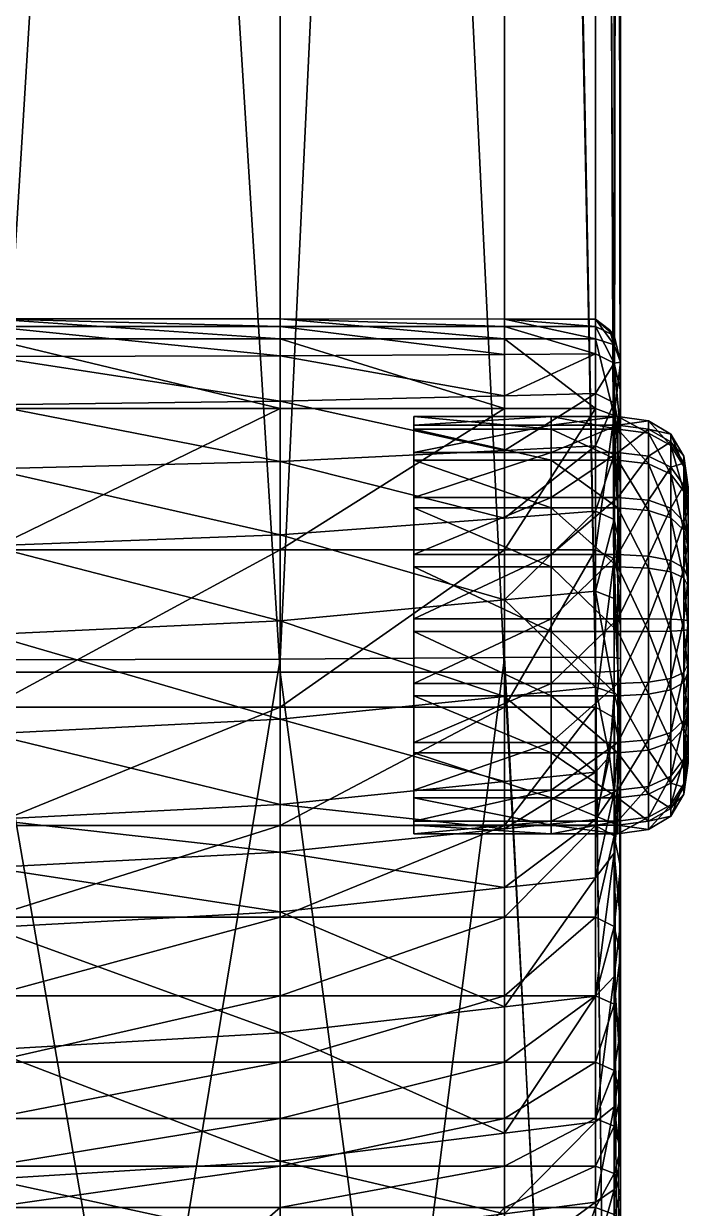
# Model space of a CAD drawing. Header units: centimetres. Extents: x -26.1 to 26.1, y -24.6 to 24.6.
# Drawn here: x 24.166 to 25.674, y -9.323 to -6.637 of the extents above; entities that cross this region are included whole.
import ezdxf

# ---------------------------------------------------------------- set-up
doc = ezdxf.new("R2010")
doc.units = ezdxf.units.CM
doc.layers.get('0').update_dxf_attribs({"true_color": 0x8d073a})

msp = doc.modelspace()

# ---------------------------------------------------------------- meshes
at = {"color": 134, "true_color": 0x1c95b1}
mesh = msp.add_polyface(dxfattribs=at)
corners = [(25.4639, 2.6665, 17.3014), (25.4639, -8.073, 18.2798), (25.5061, -8.0737, 18.262), (25.5061, 2.6589, 17.2841), (25.2569, 2.6672, 17.3235), (25.2569, -8.0743, 18.3021), (25.5201, 2.496, 17.0041), (25.5201, 2.5329, 17.0673), (25.5201, -8.0898, 18.0352), (25.5201, 2.4608, 16.944), (25.5201, -8.0945, 17.9691), (25.4639, 2.3995, 16.8392), (25.5061, 2.407, 16.8519), (25.5061, -8.106, 17.8099), (25.2569, 2.3995, 16.8392), (25.4639, -8.107, 17.7966), (24.7484, 2.6689, 17.3779), (24.0891, 2.67, 17.4131), (24.0891, -8.0796, 18.3922), (24.7484, -8.0775, 18.3568), (25.5201, 2.6365, 17.2445), (25.5201, 2.605, 17.1905), (25.5201, -8.0765, 18.2206), (25.5201, 2.4293, 16.8901), (25.5202, -8.0991, 17.9063), (25.5201, -8.1031, 17.8498), (25.5201, 2.5698, 17.1304), (25.5201, -8.0805, 18.1641), (25.5201, -8.085, 18.1012), (24.7484, 2.3995, 16.8392), (25.2569, -8.107, 17.7966), (24.0891, 2.3995, 16.8392), (24.7484, -8.107, 17.7966), (22.7143, 2.6665, 17.3014), (22.6722, 2.6589, 17.2841), (22.6722, -8.0737, 18.262), (22.7144, -8.073, 18.2798), (22.9214, 2.6672, 17.3235), (22.9214, -8.0743, 18.3021), (22.6581, -8.0945, 17.9691), (22.6581, 2.496, 17.0041), (22.6581, 2.4608, 16.944), (22.6581, -8.0898, 18.0352), (22.6581, 2.5329, 17.0673), (22.7143, -8.107, 17.7966), (22.7143, 2.3995, 16.8392), (22.9214, 2.3995, 16.8392), (22.6722, -8.106, 17.8099), (22.6722, 2.407, 16.8519), (23.4299, -8.0775, 18.3568), (23.4299, 2.6689, 17.3779), (22.6581, -8.0765, 18.2206), (22.6581, 2.6365, 17.2445), (22.6581, 2.605, 17.1905), (22.6581, -8.0991, 17.9063), (22.6581, 2.4293, 16.8901), (22.6581, -8.1031, 17.8498), (22.6581, -8.085, 18.1012), (22.6581, 2.5698, 17.1304), (22.6581, -8.0805, 18.1641), (23.4299, -8.107, 17.7966), (23.4299, 2.3995, 16.8392), (22.9214, -8.107, 17.7966)]
mesh.append_faces([[corners[k] for k in face] for face in [(0, 1, 2), (2, 3, 0), (1, 0, 4), (4, 5, 1), (6, 7, 8), (9, 6, 10), (11, 12, 13), (14, 11, 15), (16, 17, 18), (18, 19, 16), (4, 16, 19), (19, 5, 4), (20, 3, 2), (21, 20, 22), (23, 9, 24), (12, 23, 25), (26, 21, 27), (7, 26, 28), (29, 14, 30), (31, 29, 32), (33, 34, 35), (35, 36, 33), (37, 33, 36), (36, 38, 37), (39, 40, 41), (42, 43, 40), (44, 45, 46), (47, 48, 45), (49, 50, 37), (37, 38, 49), (50, 49, 18), (18, 17, 50), (51, 52, 53), (35, 34, 52), (54, 41, 55), (56, 55, 48), (57, 58, 43), (59, 53, 58), (60, 61, 31), (62, 46, 61)]], dxfattribs={"vtx2": -1, "color": 134})
mesh = msp.add_polyface(dxfattribs=at)
corners = [(25.5201, -8.0898, 18.0352), (25.5201, -8.0945, 17.9691), (25.5201, 2.496, 17.0041), (25.5202, -8.0991, 17.9063), (25.5201, 2.4608, 16.944), (25.5061, -8.106, 17.8099), (25.4639, -8.107, 17.7966), (25.4639, 2.3995, 16.8392), (25.2569, -8.107, 17.7966), (25.2569, 2.3995, 16.8392), (25.4639, -7.3235, -3.7539), (25.2569, -7.3234, -3.754), (25.2569, -7.3064, -3.5824), (25.4639, -7.3064, -3.5824), (25.5061, -8.0737, 18.262), (25.5201, -8.0765, 18.2206), (25.5201, 2.6365, 17.2445), (25.5201, -8.0805, 18.1641), (25.5201, 2.605, 17.1905), (25.5201, -8.1031, 17.8498), (25.5201, 2.4293, 16.8901), (25.5061, 2.407, 16.8519), (25.5201, -8.085, 18.1012), (25.5201, 2.5698, 17.1304), (25.5201, 2.5329, 17.0673), (25.2569, -7.3517, -3.461), (24.7484, -7.3063, -3.5825), (24.7484, -7.3517, -3.461), (24.0891, -7.3063, -3.5825), (24.7484, -8.107, 17.7966), (24.7484, 2.3995, 16.8392), (24.0891, -8.107, 17.7966), (24.0891, 2.3995, 16.8392), (24.7484, -7.3232, -3.7544), (24.0891, -7.3231, -3.7546), (22.6581, 2.4608, 16.944), (22.6581, -8.0991, 17.9063), (22.6581, -8.0945, 17.9691), (22.6581, 2.496, 17.0041), (22.6581, -8.0898, 18.0352), (22.9214, 2.3995, 16.8392), (22.9214, -8.107, 17.7966), (22.7143, -8.107, 17.7966), (22.7143, 2.3995, 16.8392), (22.6722, -8.106, 17.8099), (22.7144, -7.3235, -3.7539), (22.7144, -7.3064, -3.5824), (22.9214, -7.3064, -3.5824), (22.9214, -7.3234, -3.754), (22.6581, 2.605, 17.1905), (22.6581, -8.0805, 18.1641), (22.6581, -8.0765, 18.2206), (22.6581, 2.6365, 17.2445), (22.6722, -8.0737, 18.262), (22.6581, 2.4293, 16.8901), (22.6581, -8.1031, 17.8498), (22.6722, 2.407, 16.8519), (22.6581, 2.5329, 17.0673), (22.6581, -8.085, 18.1012), (22.6581, 2.5698, 17.1304), (23.4299, -7.3063, -3.5825), (23.4299, -7.3517, -3.461), (22.9214, -7.3517, -3.461), (23.4299, -8.107, 17.7966), (23.4299, 2.3995, 16.8392), (23.4299, -7.3232, -3.7544)]
mesh.append_faces([[corners[k] for k in face] for face in [(0, 1, 2), (1, 3, 4), (5, 6, 7), (6, 8, 9), (10, 11, 12), (12, 13, 10), (14, 15, 16), (15, 17, 18), (3, 19, 20), (19, 5, 21), (17, 22, 23), (22, 0, 24), (25, 12, 26), (27, 26, 28), (8, 29, 30), (29, 31, 32), (33, 34, 28), (28, 26, 33), (11, 33, 26), (26, 12, 11), (35, 36, 37), (38, 37, 39), (40, 41, 42), (43, 42, 44), (45, 46, 47), (47, 48, 45), (49, 50, 51), (52, 51, 53), (54, 55, 36), (56, 44, 55), (57, 39, 58), (59, 58, 50), (28, 60, 61), (60, 47, 62), (32, 31, 63), (64, 63, 41), (65, 60, 28), (28, 34, 65), (60, 65, 48), (48, 47, 60)]], dxfattribs={"vtx2": -1, "color": 134})
mesh = msp.add_polyface(dxfattribs=at)
corners = [(25.4639, -7.4756, -4.0462), (25.4639, -7.3857, -3.9252), (25.5061, -7.4067, -3.896), (25.5061, -7.4965, -4.0155), (25.2569, -7.4807, -4.0493), (25.2569, -7.3868, -3.9262), (25.5061, -7.3438, -3.727), (25.4639, -7.3235, -3.7539), (25.4639, -7.3064, -3.5824), (25.4952, -7.3312, -3.6006), (25.2569, -7.3234, -3.754), (25.5202, -7.4045, -3.6464), (25.5202, -7.4703, -3.8088), (25.5061, -7.3649, -3.5073), (25.5061, -7.525, -3.303), (25.5202, -7.5716, -3.4249), (24.7484, -7.3517, -3.461), (24.7484, -7.5094, -3.2623), (25.2569, -7.5094, -3.2623), (25.2569, -7.3517, -3.461), (24.7484, -7.3063, -3.5825), (24.0891, -7.3063, -3.5825), (24.0891, -7.3517, -3.461), (24.0891, -7.5094, -3.2623), (25.5202, -7.562, -3.925), (25.4639, -7.3517, -3.461), (25.4639, -7.5094, -3.2623), (25.2569, -7.3064, -3.5824), (24.7484, -7.3232, -3.7544), (24.7484, -7.3897, -3.9285), (24.0891, -7.3231, -3.7546), (24.0891, -7.3915, -3.93), (24.7484, -7.4931, -4.0568), (24.0891, -7.5011, -4.0616)]
mesh.append_faces([[corners[k] for k in face] for face in [(0, 1, 2), (2, 3, 0), (1, 0, 4), (4, 5, 1), (6, 7, 8), (8, 9, 6), (7, 6, 2), (2, 1, 7), (10, 7, 1), (1, 5, 10), (11, 12, 2), (2, 6, 11), (13, 11, 6), (6, 9, 13), (11, 13, 14), (12, 11, 15), (16, 17, 18), (18, 19, 16), (20, 16, 19), (21, 22, 16), (17, 16, 22), (22, 23, 17), (24, 3, 2), (2, 12, 24), (25, 26, 14), (14, 13, 25), (8, 25, 13), (13, 9, 8), (25, 8, 27), (27, 19, 25), (26, 25, 19), (19, 18, 26), (28, 10, 5), (5, 29, 28), (30, 28, 29), (29, 31, 30), (32, 33, 31), (31, 29, 32), (4, 32, 29), (29, 5, 4)]], dxfattribs={"vtx2": -1, "color": 134})
mesh = msp.add_polyface(dxfattribs=at)
corners = [(25.5061, -7.4965, -4.0155), (25.5061, -7.6144, -4.0951), (25.4639, -7.5942, -4.1265), (25.5202, -8.1106, -3.1726), (25.5202, -8.0014, -3.0824), (25.5202, -8.3864, -2.5635), (25.5202, -8.2354, -3.2476), (25.5202, -7.8634, -3.7543), (25.5202, -7.7431, -3.6767), (25.5202, -7.6456, -3.5691), (25.5061, -8.1556, -4.12), (25.4639, -8.1413, -4.1491), (25.4639, -7.9237, -4.1859), (25.5061, -7.9405, -4.1551), (25.4639, -8.1867, -2.4162), (25.5061, -8.2108, -2.4345), (25.5061, -7.85, -2.888), (25.4639, -7.8297, -2.859), (25.5061, -7.525, -3.303), (25.5202, -7.5716, -3.4249), (25.5202, -7.4045, -3.6464), (25.5202, -7.4703, -3.8088), (25.5061, -7.7612, -4.1442), (25.4639, -7.7425, -4.1757), (25.5202, -8.0062, -3.8085), (25.5202, -7.562, -3.925), (25.5202, -7.6803, -4.0039), (25.5202, -8.2101, -4.0393), (25.5202, -8.0014, -4.0685), (25.5202, -8.1726, -3.8324), (25.5202, -8.3638, -3.8194), (25.5202, -7.9109, -2.975), (25.5202, -8.2831, -2.4896), (25.5202, -7.8257, -4.0543)]
mesh.append_faces([[corners[k] for k in face] for face in [(0, 1, 2), (3, 4, 5), (3, 6, 7), (7, 8, 3), (4, 3, 8), (8, 9, 4), (10, 11, 12), (12, 13, 10), (14, 15, 16), (17, 16, 18), (18, 19, 20), (19, 9, 21), (1, 22, 23), (12, 23, 22), (22, 13, 12), (24, 7, 6), (25, 8, 7), (7, 26, 25), (0, 25, 26), (26, 1, 0), (8, 25, 21), (21, 9, 8), (27, 10, 13), (13, 28, 27), (28, 29, 30), (31, 19, 18), (18, 16, 31), (32, 31, 16), (16, 15, 32), (5, 4, 31), (19, 31, 4), (4, 9, 19), (33, 24, 29), (29, 28, 33), (22, 33, 28), (28, 13, 22), (33, 22, 1), (1, 26, 33), (24, 33, 26), (26, 7, 24)]], dxfattribs={"vtx2": -1, "color": 134})
mesh = msp.add_polyface(dxfattribs=at)
corners = [(25.4639, -7.5942, -4.1265), (25.4639, -7.4756, -4.0462), (25.5061, -7.4965, -4.0155), (25.2569, -7.6045, -4.1323), (25.2569, -7.4807, -4.0493), (25.4639, -8.1413, -4.1491), (25.2569, -8.1622, -4.1607), (25.2569, -7.9431, -4.1966), (25.4639, -7.9237, -4.1859), (25.4639, -7.8297, -2.859), (25.2569, -7.8297, -2.859), (25.2569, -8.1867, -2.4162), (25.4639, -8.1867, -2.4162), (25.5061, -7.85, -2.888), (25.5061, -7.525, -3.303), (25.4639, -7.5094, -3.2623), (25.2569, -7.5094, -3.2623), (24.7484, -7.796, -4.2053), (25.2569, -7.7579, -4.1843), (24.7484, -7.9909, -4.2229), (24.0891, -7.8206, -4.2189), (24.0891, -8.0219, -4.2399), (24.0891, -7.6461, -4.1558), (24.7484, -7.6297, -4.1465), (24.7484, -8.2136, -4.1892), (24.0891, -8.2469, -4.2077), (25.4639, -7.7425, -4.1757), (25.5061, -7.6144, -4.0951), (24.7484, -7.8297, -2.859), (24.0891, -7.8297, -2.859), (24.0891, -8.1867, -2.4162), (24.7484, -8.1867, -2.4162), (24.7484, -7.5094, -3.2623), (24.0891, -7.5094, -3.2623), (24.7484, -7.4931, -4.0568), (24.0891, -7.5011, -4.0616)]
mesh.append_faces([[corners[k] for k in face] for face in [(0, 1, 2), (1, 0, 3), (3, 4, 1), (5, 6, 7), (7, 8, 5), (9, 10, 11), (11, 12, 9), (13, 9, 12), (14, 15, 9), (10, 9, 15), (15, 16, 10), (17, 18, 7), (7, 19, 17), (20, 17, 19), (19, 21, 20), (17, 20, 22), (22, 23, 17), (18, 17, 23), (23, 3, 18), (24, 25, 21), (21, 19, 24), (6, 24, 19), (19, 7, 6), (26, 0, 27), (26, 8, 7), (7, 18, 26), (0, 26, 18), (18, 3, 0), (28, 29, 30), (30, 31, 28), (10, 28, 31), (31, 11, 10), (28, 10, 16), (16, 32, 28), (29, 28, 32), (32, 33, 29), (34, 4, 3), (3, 23, 34), (35, 34, 23), (23, 22, 35)]], dxfattribs={"vtx2": -1, "color": 134})
mesh = msp.add_polyface(dxfattribs=at)
corners = [(25.3629, -7.9861, -3.1117), (25.5142, -7.9861, -3.1117), (25.5142, -7.8406, -3.1388), (25.3629, -7.8406, -3.1388), (25.0515, -7.9861, -3.1117), (25.0515, -7.8406, -3.1388), (25.3629, -7.7112, -3.2105), (25.0515, -7.7112, -3.2105), (25.5142, -7.7112, -3.2105), (25.5142, -7.6094, -3.318), (25.3629, -7.6094, -3.318), (25.0515, -7.6094, -3.318), (25.3629, -7.5468, -3.4521), (25.0515, -7.5468, -3.4521), (25.5142, -7.5468, -3.4521), (25.5142, -7.5277, -3.5988), (25.3629, -7.5277, -3.5988), (25.0515, -7.5277, -3.5988), (25.3629, -7.5559, -3.7441), (25.0515, -7.5559, -3.7441), (25.5142, -7.5559, -3.7441), (25.5142, -7.6266, -3.8741), (25.3629, -7.6266, -3.8741), (25.0515, -7.6266, -3.8741), (25.3629, -7.7349, -3.975), (25.0515, -7.7349, -3.975), (25.5142, -7.7349, -3.975), (25.5142, -7.8685, -4.0386), (25.3629, -7.8685, -4.0386), (25.0515, -7.8685, -4.0386), (25.3629, -8.0154, -4.0566), (25.0515, -8.0154, -4.0566), (25.5142, -8.0154, -4.0566)]
mesh.append_faces([[corners[k] for k in face] for face in [(0, 1, 2), (2, 3, 0), (4, 0, 3), (3, 5, 4), (6, 7, 5), (5, 3, 6), (8, 6, 3), (3, 2, 8), (9, 10, 6), (7, 6, 10), (10, 11, 7), (12, 13, 11), (11, 10, 12), (14, 12, 10), (15, 16, 12), (13, 12, 16), (16, 17, 13), (18, 19, 17), (17, 16, 18), (20, 18, 16), (21, 22, 18), (19, 18, 22), (22, 23, 19), (24, 25, 23), (23, 22, 24), (26, 24, 22), (27, 28, 24), (25, 24, 28), (28, 29, 25), (30, 31, 29), (29, 28, 30), (32, 30, 28)]], dxfattribs={"vtx2": -1, "color": 134})
mesh = msp.add_polyface(dxfattribs=at)
corners = [(25.3629, -7.7112, -3.2105), (25.5142, -7.7112, -3.2105), (25.5142, -7.6094, -3.318), (25.3629, -7.6094, -3.318), (25.5142, -7.5468, -3.4521), (25.3629, -7.5468, -3.4521), (25.5142, -7.5277, -3.5988), (25.3629, -7.5277, -3.5988), (25.5142, -7.5559, -3.7441), (25.3629, -7.5559, -3.7441), (25.5142, -7.6266, -3.8741), (25.3629, -7.6266, -3.8741), (25.5142, -7.7349, -3.975), (25.3629, -7.7349, -3.975), (25.5142, -7.8685, -4.0386), (25.3629, -7.8685, -4.0386), (25.5142, -8.0154, -4.0566), (25.6342, -7.8541, -3.1764), (25.5842, -7.844, -3.1482), (25.5842, -7.9864, -3.1217), (25.5142, -7.9861, -3.1117), (25.5142, -7.8406, -3.1388), (25.6342, -7.7357, -3.2422), (25.5842, -7.7173, -3.2184), (25.6342, -7.6425, -3.3405), (25.5842, -7.6176, -3.3236), (25.6342, -7.5853, -3.4633), (25.5842, -7.5565, -3.4549), (25.6342, -7.5676, -3.5976), (25.5842, -7.5377, -3.5985), (25.5842, -7.5653, -3.7407), (25.5842, -7.6345, -3.868), (25.5842, -7.7405, -3.9667), (25.5842, -7.8713, -4.029), (25.5842, -8.0151, -4.0466)]
mesh.append_faces([[corners[k] for k in face] for face in [(0, 1, 2), (3, 2, 4), (5, 4, 6), (7, 6, 8), (9, 8, 10), (11, 10, 12), (13, 12, 14), (15, 14, 16), (17, 18, 19), (20, 19, 18), (18, 21, 20), (22, 23, 18), (21, 18, 23), (23, 1, 21), (24, 25, 23), (1, 23, 25), (25, 2, 1), (26, 27, 25), (2, 25, 27), (27, 4, 2), (28, 29, 27), (4, 27, 29), (29, 6, 4), (6, 29, 30), (30, 8, 6), (8, 30, 31), (31, 10, 8), (10, 31, 32), (32, 12, 10), (12, 32, 33), (33, 14, 12), (14, 33, 34), (34, 16, 14)]], dxfattribs={"vtx2": -1, "color": 134})
mesh = msp.add_polyface(dxfattribs=at)
corners = [(25.6642, -7.7663, -3.2817), (25.6742, -7.8092, -3.337), (25.6742, -7.7417, -3.408), (25.6642, -7.6838, -3.3686), (25.6742, -7.7005, -3.4968), (25.6642, -7.6333, -3.4772), (25.6742, -7.6876, -3.5939), (25.6642, -7.6176, -3.596), (25.6742, -7.7065, -3.69), (25.6642, -7.6406, -3.7136), (25.6742, -7.7531, -3.7761), (25.6642, -7.6978, -3.819), (25.6742, -7.8249, -3.8427), (25.6642, -7.7855, -3.9006), (25.6342, -7.7357, -3.2422), (25.6342, -7.6425, -3.3405), (25.5842, -7.7173, -3.2184), (25.6342, -7.5853, -3.4633), (25.5842, -7.6176, -3.3236), (25.6342, -7.5676, -3.5976), (25.5842, -7.5565, -3.4549), (25.6342, -7.5935, -3.7306), (25.5842, -7.5377, -3.5985), (25.5842, -7.5653, -3.7407), (25.6342, -7.6583, -3.8496), (25.5842, -7.6345, -3.868), (25.6342, -7.7574, -3.9419), (25.5842, -7.7405, -3.9667)]
mesh.append_faces([[corners[k] for k in face] for face in [(0, 1, 2), (2, 3, 0), (3, 2, 4), (4, 5, 3), (5, 4, 6), (6, 7, 5), (7, 6, 8), (8, 9, 7), (9, 8, 10), (10, 11, 9), (11, 10, 12), (12, 13, 11), (14, 0, 3), (3, 15, 14), (16, 14, 15), (15, 3, 5), (5, 17, 15), (18, 15, 17), (17, 5, 7), (7, 19, 17), (20, 17, 19), (19, 7, 9), (9, 21, 19), (22, 19, 21), (21, 23, 22), (21, 9, 11), (11, 24, 21), (23, 21, 24), (24, 25, 23), (24, 11, 13), (13, 26, 24), (25, 24, 26), (26, 27, 25)]], dxfattribs={"vtx2": -1, "color": 134})
mesh = msp.add_polyface(dxfattribs=at)
corners = [(25.6742, -8.0104, -3.8967), (25.6742, -7.9132, -3.885), (25.6742, -8.0007, -3.5842), (25.6742, -7.8249, -3.8427), (25.6742, -7.7531, -3.7761), (25.6742, -7.7065, -3.69), (25.6742, -7.6876, -3.5939), (25.6742, -7.7005, -3.4968), (25.6742, -7.7417, -3.408), (25.6742, -7.8092, -3.337), (25.6742, -7.8947, -3.2893), (25.6742, -7.991, -3.2716), (25.6642, -7.9889, -3.2016), (25.6642, -7.871, -3.2235), (25.6642, -7.7663, -3.2817), (25.6642, -7.7855, -3.9006), (25.6642, -7.8936, -3.9522), (25.6642, -8.0126, -3.9667), (25.6342, -7.9873, -3.1517), (25.6342, -7.8541, -3.1764), (25.5842, -7.9864, -3.1217), (25.6342, -7.7357, -3.2422), (25.5842, -7.844, -3.1482), (25.6342, -7.7574, -3.9419), (25.6342, -7.8797, -4.0002), (25.5842, -7.7405, -3.9667), (25.5842, -7.8713, -4.029), (25.6342, -8.0141, -4.0166), (25.5842, -8.0151, -4.0466)]
mesh.append_faces([[corners[k] for k in face] for face in [(0, 1, 2), (1, 3, 2), (3, 4, 2), (4, 5, 2), (5, 6, 2), (6, 7, 2), (7, 8, 2), (8, 9, 2), (9, 10, 2), (10, 11, 2)]], dxfattribs={"color": 134})
mesh.append_faces([[corners[k] for k in face] for face in [(12, 11, 10), (10, 13, 12), (13, 10, 9), (9, 14, 13), (15, 3, 1), (1, 16, 15), (16, 1, 0), (0, 17, 16), (18, 12, 13), (13, 19, 18), (20, 18, 19), (19, 13, 14), (14, 21, 19), (22, 19, 21), (23, 15, 16), (16, 24, 23), (25, 23, 24), (24, 26, 25), (24, 16, 17), (17, 27, 24), (26, 24, 27), (27, 28, 26)]], dxfattribs={"vtx2": -1, "color": 134})
mesh = msp.add_polyface(dxfattribs=at)
corners = [(25.5061, -8.3805, -4.0019), (25.5061, -8.5181, -3.7966), (25.4639, -8.5736, -3.7911), (25.5202, -8.7611, -2.2999), (25.5202, -8.6494, -2.2268), (25.5202, -8.8386, -2.0027), (25.5202, -8.8783, -2.3767), (25.5202, -8.6292, -2.7122), (25.5202, -8.5036, -2.6384), (25.5202, -8.3864, -2.5635), (25.5202, -8.1106, -3.1726), (25.5202, -8.2354, -3.2476), (25.4639, -8.663, -1.8737), (25.5061, -8.6843, -1.8893), (25.5061, -8.4783, -2.1147), (25.4639, -8.4547, -2.0992), (25.5061, -8.2108, -2.4345), (25.5202, -8.7482, -1.9363), (25.5061, -8.8606, -1.7192), (25.5202, -8.5492, -2.1611), (25.5202, -8.2831, -2.4896), (25.5202, -8.6759, -3.373), (25.5202, -8.5201, -3.3531), (25.5202, -8.8847, -2.846), (25.5061, -8.7974, -3.3799), (25.5202, -8.3638, -3.8194), (25.5202, -8.1726, -3.8324), (25.5202, -8.758, -2.7827), (25.5202, -8.3725, -3.3095), (25.5202, -8.0062, -3.8085), (25.4639, -8.8423, -3.3841), (25.5202, -8.2101, -4.0393), (25.5061, -8.1556, -4.12), (25.4952, -8.2988, -4.0695), (25.5202, -8.0014, -4.0685), (25.5202, -7.9109, -2.975)]
mesh.append_faces([[corners[k] for k in face] for face in [(0, 1, 2), (3, 4, 5), (3, 6, 7), (7, 8, 3), (4, 3, 8), (8, 9, 4), (9, 8, 10), (11, 10, 8), (8, 7, 11), (12, 13, 14), (15, 14, 16), (17, 13, 18), (19, 4, 9), (9, 20, 19), (14, 19, 20), (20, 16, 14), (19, 14, 13), (13, 17, 19), (4, 19, 17), (17, 5, 4), (21, 22, 23), (21, 24, 1), (1, 25, 21), (22, 21, 25), (25, 26, 22), (27, 7, 6), (28, 11, 7), (7, 27, 28), (22, 28, 27), (27, 23, 22), (28, 22, 26), (26, 29, 28), (11, 28, 29), (1, 24, 30), (31, 25, 1), (1, 0, 31), (32, 31, 0), (0, 33, 32), (25, 31, 34), (35, 20, 9)]], dxfattribs={"vtx2": -1, "color": 134})
mesh = msp.add_polyface(dxfattribs=at)
corners = [(25.3629, -8.4455, -3.4242), (25.0515, -8.4455, -3.4242), (25.0515, -8.4738, -3.5695), (25.3629, -8.4738, -3.5695), (25.5142, -8.4455, -3.4242), (25.5142, -8.4738, -3.5695), (25.5142, -8.3748, -3.2942), (25.3629, -8.3748, -3.2942), (25.0515, -8.3748, -3.2942), (25.3629, -8.2666, -3.1933), (25.0515, -8.2666, -3.1933), (25.5142, -8.2666, -3.1933), (25.5142, -8.133, -3.1297), (25.3629, -8.133, -3.1297), (25.0515, -8.133, -3.1297), (25.3629, -7.9861, -3.1117), (25.0515, -7.9861, -3.1117), (25.5142, -7.9861, -3.1117), (25.5142, -8.1609, -4.0295), (25.3629, -8.1609, -4.0295), (25.3629, -8.0154, -4.0566), (25.0515, -8.0154, -4.0566), (25.0515, -8.1609, -4.0295), (25.3629, -8.2903, -3.9578), (25.0515, -8.2903, -3.9578), (25.5142, -8.2903, -3.9578), (25.5142, -8.3921, -3.8503), (25.3629, -8.3921, -3.8503), (25.0515, -8.3921, -3.8503), (25.3629, -8.4546, -3.7162), (25.0515, -8.4546, -3.7162), (25.5142, -8.4546, -3.7162)]
mesh.append_faces([[corners[k] for k in face] for face in [(0, 1, 2), (2, 3, 0), (4, 0, 3), (3, 5, 4), (0, 4, 6), (6, 7, 0), (1, 0, 7), (7, 8, 1), (9, 10, 8), (8, 7, 9), (11, 9, 7), (12, 13, 9), (10, 9, 13), (13, 14, 10), (15, 16, 14), (14, 13, 15), (17, 15, 13), (18, 19, 20), (21, 20, 19), (19, 22, 21), (23, 24, 22), (22, 19, 23), (25, 23, 19), (26, 27, 23), (24, 23, 27), (27, 28, 24), (29, 30, 28), (28, 27, 29), (31, 29, 27), (5, 3, 29), (30, 29, 3), (3, 2, 30)]], dxfattribs={"vtx2": -1, "color": 134})
mesh = msp.add_polyface(dxfattribs=at)
corners = [(25.3629, -8.3748, -3.2942), (25.5142, -8.3748, -3.2942), (25.5142, -8.2666, -3.1933), (25.3629, -8.2666, -3.1933), (25.5142, -8.133, -3.1297), (25.3629, -8.133, -3.1297), (25.5142, -7.9861, -3.1117), (25.3629, -8.0154, -4.0566), (25.5142, -8.0154, -4.0566), (25.5142, -8.1609, -4.0295), (25.3629, -8.1609, -4.0295), (25.5142, -8.2903, -3.9578), (25.3629, -8.2903, -3.9578), (25.5142, -8.3921, -3.8503), (25.3629, -8.3921, -3.8503), (25.5142, -8.4546, -3.7162), (25.3629, -8.4546, -3.7162), (25.5142, -8.4738, -3.5695), (25.6342, -8.4079, -3.4377), (25.5842, -8.4361, -3.4276), (25.5842, -8.4638, -3.5698), (25.5142, -8.4455, -3.4242), (25.6342, -8.3432, -3.3187), (25.5842, -8.3669, -3.3003), (25.6342, -8.2441, -3.2264), (25.5842, -8.261, -3.2016), (25.6342, -8.1218, -3.1681), (25.5842, -8.1302, -3.1393), (25.6342, -7.9873, -3.1517), (25.5842, -7.9864, -3.1217), (25.5842, -8.0151, -4.0466), (25.5842, -8.1575, -4.0201), (25.5842, -8.2842, -3.9499), (25.5842, -8.3838, -3.8447), (25.5842, -8.445, -3.7134)]
mesh.append_faces([[corners[k] for k in face] for face in [(0, 1, 2), (3, 2, 4), (5, 4, 6), (7, 8, 9), (10, 9, 11), (12, 11, 13), (14, 13, 15), (16, 15, 17), (18, 19, 20), (17, 20, 19), (19, 21, 17), (22, 23, 19), (21, 19, 23), (23, 1, 21), (24, 25, 23), (1, 23, 25), (25, 2, 1), (26, 27, 25), (2, 25, 27), (27, 4, 2), (28, 29, 27), (4, 27, 29), (29, 6, 4), (8, 30, 31), (31, 9, 8), (9, 31, 32), (32, 11, 9), (11, 32, 33), (33, 13, 11), (13, 33, 34), (34, 15, 13), (15, 34, 20), (20, 17, 15)]], dxfattribs={"vtx2": -1, "color": 134})
mesh = msp.add_polyface(dxfattribs=at)
corners = [(25.6742, -8.295, -3.4784), (25.6742, -8.3139, -3.5744), (25.6742, -8.0007, -3.5842), (25.6742, -8.301, -3.6715), (25.6742, -8.2598, -3.7604), (25.6742, -8.1923, -3.8313), (25.6742, -8.1067, -3.879), (25.6742, -8.0104, -3.8967), (25.6742, -7.991, -3.2716), (25.6742, -8.0883, -3.2833), (25.6742, -8.1766, -3.3256), (25.6742, -8.2484, -3.3922), (25.6642, -8.216, -3.2677), (25.6642, -8.3037, -3.3494), (25.6642, -8.1078, -3.2161), (25.6642, -7.9889, -3.2016), (25.6642, -8.0126, -3.9667), (25.6642, -8.1304, -3.9448), (25.6642, -8.2352, -3.8866), (25.6342, -8.2441, -3.2264), (25.6342, -8.1218, -3.1681), (25.5842, -8.261, -3.2016), (25.6342, -7.9873, -3.1517), (25.5842, -8.1302, -3.1393), (25.6342, -8.0141, -4.0166), (25.6342, -8.1473, -3.9919), (25.5842, -8.0151, -4.0466), (25.5842, -8.1575, -4.0201), (25.6342, -8.2658, -3.9262)]
mesh.append_faces([[corners[k] for k in face] for face in [(0, 1, 2), (1, 3, 2), (3, 4, 2), (4, 5, 2), (5, 6, 2), (6, 7, 2), (8, 9, 2), (9, 10, 2), (10, 11, 2), (11, 0, 2)]], dxfattribs={"color": 134})
mesh.append_faces([[corners[k] for k in face] for face in [(10, 12, 13), (12, 10, 9), (9, 14, 12), (14, 9, 8), (8, 15, 14), (16, 7, 6), (6, 17, 16), (17, 6, 5), (5, 18, 17), (18, 5, 4), (19, 12, 14), (14, 20, 19), (21, 19, 20), (20, 14, 15), (15, 22, 20), (23, 20, 22), (24, 16, 17), (17, 25, 24), (26, 24, 25), (25, 27, 26), (25, 17, 18), (18, 28, 25), (27, 25, 28)]], dxfattribs={"vtx2": -1, "color": 134})
mesh = msp.add_polyface(dxfattribs=at)
corners = [(25.4639, -8.073, 18.2798), (25.4639, -12.0242, 18.5578), (25.5061, -12.0198, 18.54), (25.2569, -8.0743, 18.3021), (25.2569, -12.0315, 18.5804), (25.4639, -10.4589, 1.0276), (25.4639, -9.9053, -1.2817), (25.5061, -9.8839, -1.2733), (25.5061, -10.438, 1.0337), (25.2569, -10.4848, 1.0191), (25.2569, -9.9315, -1.2919), (25.5202, -11.9556, 18.2498), (25.5202, -11.9419, 18.1875), (25.5202, -8.0991, 17.9063), (25.5202, -11.9701, 18.3152), (25.5201, -8.0945, 17.9691), (25.5202, -10.1723, 1.1068), (25.5202, -10.0949, 1.128), (25.5202, -11.6308, 7.5377), (25.5202, -10.0213, 1.1483), (25.5202, -11.5595, 7.5503), (25.4639, -11.9179, 18.0788), (25.2569, -11.9179, 18.0788), (25.2569, -8.107, 17.7966), (25.5061, -11.9208, 18.092), (25.4639, -8.107, 17.7966), (25.5061, -9.9083, 1.1793), (25.4639, -9.8927, 1.1836), (25.4639, -11.4349, 7.5722), (25.2569, -9.8927, 1.1836), (25.2569, -11.4349, 7.5722), (24.7484, -12.0495, 18.6359), (24.7484, -9.996, -1.3169), (24.7484, -10.5485, 0.998), (24.0891, -10.0377, -1.3332), (24.0891, -10.5898, 0.9843), (24.0891, -9.9644, -1.5715), (24.7484, -9.9226, -1.5552), (25.5202, -12.0106, 18.4989), (25.5202, -11.9982, 18.4429), (25.5201, -8.0805, 18.1641), (25.5201, -8.0765, 18.2206), (25.5202, -11.9295, 18.1315), (25.5061, -8.106, 17.8099), (25.5201, -8.1031, 17.8498), (25.5202, -9.9551, 1.1664), (25.5202, -11.4954, 7.5616), (25.5061, -11.45, 7.5695), (25.5202, -9.8338, -1.2536), (25.5202, -9.7655, -1.2266), (25.5202, -10.3233, 1.0653), (25.5202, -10.3894, 1.0471), (25.5202, -11.9845, 18.3807), (25.5201, -8.0898, 18.0352), (25.5201, -8.085, 18.1012), (25.5202, -10.2497, 1.0855), (25.5202, -11.7058, 7.5246), (25.5202, -9.6895, -1.1967), (24.7484, -11.9179, 18.0788), (24.0891, -11.9179, 18.0788), (24.0891, -8.107, 17.7966), (24.7484, -8.107, 17.7966), (24.7484, -9.8927, 1.1836), (24.7484, -11.4349, 7.5722), (24.0891, -9.8927, 1.1836), (24.0891, -11.4349, 7.5722)]
mesh.append_faces([[corners[k] for k in face] for face in [(0, 1, 2), (3, 4, 1), (5, 6, 7), (7, 8, 5), (6, 5, 9), (9, 10, 6), (11, 12, 13), (14, 11, 15), (16, 17, 18), (17, 19, 20), (21, 22, 23), (24, 21, 25), (26, 27, 28), (27, 29, 30), (31, 4, 3), (32, 10, 9), (9, 33, 32), (34, 32, 33), (33, 35, 34), (32, 34, 36), (36, 37, 32), (38, 39, 40), (2, 38, 41), (42, 24, 43), (12, 42, 44), (19, 45, 46), (45, 26, 47), (48, 49, 50), (50, 51, 48), (7, 48, 51), (51, 8, 7), (52, 14, 53), (39, 52, 54), (55, 16, 56), (16, 55, 57), (55, 50, 49), (58, 59, 60), (22, 58, 61), (29, 62, 63), (62, 64, 65)]], dxfattribs={"vtx2": -1, "color": 134})
mesh = msp.add_polyface(dxfattribs=at)
corners = [(25.2569, -9.7743, -1.7652), (25.2569, -9.6799, -1.9968), (25.4639, -9.6537, -1.9866), (25.2569, -9.5752, -2.2245), (25.4639, -9.549, -2.2143), (25.2569, -8.0743, 18.3021), (24.7484, -8.0775, 18.3568), (24.7484, -12.0495, 18.6359), (24.0891, -8.0796, 18.3922), (24.0891, -12.0612, 18.6719), (25.2569, -9.9315, -1.2919), (24.7484, -9.996, -1.3169), (24.7484, -9.9226, -1.5552), (25.2569, -9.8582, -1.5302), (24.7484, -9.8387, -1.7903), (24.0891, -9.8805, -1.8065), (24.0891, -9.9644, -1.5715), (24.0891, -9.7861, -2.0381), (24.7484, -9.7443, -2.0218), (24.7484, -9.6396, -2.2495), (24.0891, -9.6814, -2.2658), (24.0891, -9.5665, -2.4893), (24.7484, -9.5247, -2.4731), (25.2569, -9.4603, -2.448), (24.7484, -9.3998, -2.6922), (25.2569, -9.3354, -2.6672), (24.0891, -9.4416, -2.7085), (24.0891, -9.2572, -2.9996), (24.7484, -9.2163, -2.9831), (25.2569, -9.1531, -2.9576), (24.0891, -8.107, 17.7966), (24.7484, -8.107, 17.7966), (24.7484, -11.9179, 18.0788), (25.2569, -8.107, 17.7966), (25.2569, -11.9179, 18.0788), (24.7484, -9.3212, -1.0514), (24.0891, -9.3212, -1.0514), (24.0891, -9.8927, 1.1836), (24.7484, -9.8927, 1.1836), (25.2569, -9.3212, -1.0514), (25.2569, -9.8927, 1.1836), (25.2569, -9.2276, -1.2144), (24.7484, -9.2276, -1.2144), (24.0891, -9.2276, -1.2144)]
mesh.append_faces([[corners[k] for k in face] for face in [(0, 1, 2), (1, 3, 4), (5, 6, 7), (6, 8, 9), (10, 11, 12), (12, 13, 10), (14, 0, 13), (13, 12, 14), (15, 14, 12), (12, 16, 15), (14, 15, 17), (17, 18, 14), (0, 14, 18), (18, 1, 0), (19, 3, 1), (1, 18, 19), (20, 19, 18), (18, 17, 20), (19, 20, 21), (21, 22, 19), (3, 19, 22), (22, 23, 3), (24, 25, 23), (23, 22, 24), (26, 24, 22), (22, 21, 26), (24, 26, 27), (27, 28, 24), (25, 24, 28), (28, 29, 25), (30, 31, 32), (31, 33, 34), (35, 36, 37), (37, 38, 35), (39, 35, 38), (38, 40, 39), (35, 39, 41), (41, 42, 35), (36, 35, 42), (42, 43, 36)]], dxfattribs={"vtx2": -1, "color": 134})
mesh = msp.add_polyface(dxfattribs=at)
corners = [(25.4639, -11.9835, 7.4759), (25.4639, -10.4589, 1.0276), (25.5061, -10.438, 1.0337), (25.5061, -11.9633, 7.4793), (25.2569, -12.0085, 7.4722), (25.2569, -10.4848, 1.0191), (25.5202, -11.9556, 18.2498), (25.5202, -11.9701, 18.3152), (25.5202, -12.4484, 18.2037), (25.5202, -11.9419, 18.1875), (25.5202, -12.421, 18.1423), (25.5202, -11.6308, 7.5377), (25.5202, -11.5595, 7.5503), (25.5202, -13.0752, 14.0217), (25.5202, -11.7058, 7.5246), (25.5202, -10.1723, 1.1068), (25.5202, -10.0949, 1.128), (25.4639, -11.9179, 18.0788), (25.5061, -11.9208, 18.092), (25.5061, -12.355, 17.9942), (25.2569, -11.9179, 18.0788), (25.4639, -12.3495, 17.9818), (25.4639, -11.4349, 7.5722), (25.2569, -11.4349, 7.5722), (25.2569, -12.9541, 14.0299), (25.5061, -11.45, 7.5695), (25.4639, -12.9541, 14.0299), (25.5061, -9.9083, 1.1793), (25.4639, -9.8927, 1.1836), (24.0891, -12.0612, 18.6719), (24.7484, -12.0495, 18.6359), (24.7484, -8.0775, 18.3568), (24.7484, -12.0701, 7.463), (24.0891, -12.11, 7.4571), (24.0891, -10.5898, 0.9843), (24.7484, -10.5485, 0.998), (25.5202, -11.9295, 18.1315), (25.5202, -12.395, 18.0838), (25.5202, -12.3716, 18.0313), (25.5202, -11.9162, 7.4875), (25.5202, -10.3894, 1.0471), (25.5202, -11.8521, 7.4988), (25.5202, -10.3233, 1.0653), (25.5202, -11.4954, 7.5616), (25.5202, -10.0213, 1.1483), (25.5202, -9.9551, 1.1664), (25.5061, -12.9688, 14.0289), (25.5201, -13.0129, 14.0259), (25.5202, -11.9845, 18.3807), (25.5202, -12.4758, 18.2652), (25.5202, -11.7808, 7.5114), (25.5202, -10.2497, 1.0855), (24.7484, -11.9179, 18.0788), (25.2569, -12.3495, 17.9818), (24.0891, -11.9179, 18.0788), (24.7484, -12.3495, 17.9818), (24.7484, -11.4349, 7.5722), (24.0891, -11.4349, 7.5722), (24.0891, -12.9541, 14.0299), (24.7484, -12.9541, 14.0299), (25.2569, -9.8927, 1.1836), (24.7484, -9.8927, 1.1836)]
mesh.append_faces([[corners[k] for k in face] for face in [(0, 1, 2), (2, 3, 0), (1, 0, 4), (4, 5, 1), (6, 7, 8), (9, 6, 10), (11, 12, 13), (11, 14, 15), (12, 11, 16), (17, 18, 19), (20, 17, 21), (22, 23, 24), (25, 22, 26), (22, 25, 27), (23, 22, 28), (29, 30, 31), (32, 33, 34), (34, 35, 32), (4, 32, 35), (35, 5, 4), (36, 9, 37), (18, 36, 38), (39, 3, 2), (2, 40, 39), (41, 39, 40), (40, 42, 41), (43, 12, 44), (25, 43, 45), (43, 25, 46), (12, 43, 47), (7, 48, 49), (50, 41, 42), (42, 51, 50), (14, 50, 51), (52, 20, 53), (54, 52, 55), (56, 57, 58), (23, 56, 59), (56, 23, 60), (57, 56, 61)]], dxfattribs={"vtx2": -1, "color": 134})
mesh = msp.add_polyface(dxfattribs=at)
corners = [(25.5061, -12.0198, 18.54), (25.5061, -8.0737, 18.262), (25.4639, -8.073, 18.2798), (25.4639, -12.0242, 18.5578), (25.2569, -8.0743, 18.3021), (25.4639, -9.9053, -1.2817), (25.4639, -9.832, -1.52), (25.5061, -9.8099, -1.5095), (25.5061, -9.8839, -1.2733), (25.2569, -9.9315, -1.2919), (25.2569, -9.8582, -1.5302), (25.4639, -9.748, -1.7551), (25.4639, -9.6537, -1.9866), (25.5061, -9.6301, -1.9726), (25.5061, -9.7253, -1.7428), (25.2569, -9.7743, -1.7652), (25.4639, -9.549, -2.2143), (25.4639, -9.4341, -2.4379), (25.5061, -9.4074, -2.4201), (25.5061, -9.5241, -2.1981), (25.2569, -9.6799, -1.9968), (25.2569, -9.5752, -2.2245), (25.2569, -9.4603, -2.448), (25.5061, -9.0932, -2.9335), (25.5061, -9.2802, -2.6394), (25.4639, -9.3091, -2.657), (25.2569, -9.3354, -2.6672), (25.4639, -9.1274, -2.9472), (25.2569, -9.1531, -2.9576), (25.2569, -8.107, 17.7966), (25.4639, -8.107, 17.7966), (25.4639, -11.9179, 18.0788), (25.5061, -8.106, 17.8099), (25.5061, -11.9208, 18.092), (25.4639, -9.3212, -1.0514), (25.2569, -9.3212, -1.0514), (25.2569, -9.8927, 1.1836), (25.4639, -9.8927, 1.1836), (25.5061, -9.3373, -1.0577), (25.5061, -9.9083, 1.1793), (25.5061, -9.2442, -1.2229), (25.4639, -9.2276, -1.2144), (25.2569, -9.2276, -1.2144), (25.5061, -9.1367, -1.3975), (25.5201, -8.0765, 18.2206), (25.5202, -9.8338, -1.2536)]
mesh.append_faces([[corners[k] for k in face] for face in [(0, 1, 2), (3, 2, 4), (5, 6, 7), (7, 8, 5), (6, 5, 9), (9, 10, 6), (11, 12, 13), (13, 14, 11), (6, 11, 14), (14, 7, 6), (11, 6, 10), (10, 15, 11), (12, 11, 15), (16, 17, 18), (18, 19, 16), (12, 16, 19), (19, 13, 12), (16, 12, 20), (17, 16, 21), (21, 22, 17), (23, 24, 25), (17, 25, 24), (24, 18, 17), (25, 17, 22), (22, 26, 25), (27, 25, 26), (26, 28, 27), (29, 30, 31), (30, 32, 33), (34, 35, 36), (36, 37, 34), (38, 34, 37), (37, 39, 38), (34, 38, 40), (40, 41, 34), (35, 34, 41), (41, 42, 35), (41, 40, 43), (44, 1, 0), (45, 8, 7)]], dxfattribs={"vtx2": -1, "color": 134})
mesh = msp.add_polyface(dxfattribs=at)
corners = [(25.5202, -8.0991, 17.9063), (25.5201, -8.0945, 17.9691), (25.5202, -11.9556, 18.2498), (25.5201, -8.0898, 18.0352), (25.5202, -11.9701, 18.3152), (25.5202, -9.4435, -1.3239), (25.5202, -9.3649, -1.284), (25.5202, -9.4538, -1.1037), (25.5202, -9.3441, -1.5193), (25.5202, -9.2622, -1.4712), (25.5202, -9.4301, -1.5698), (25.5202, -9.3193, -1.7697), (25.5202, -9.2287, -1.7105), (25.5202, -9.1425, -1.6541), (25.5202, -9.1914, -1.9583), (25.5201, -8.0805, 18.1641), (25.5201, -8.0765, 18.2206), (25.5202, -12.0106, 18.4989), (25.5061, -8.106, 17.8099), (25.5201, -8.1031, 17.8498), (25.5202, -11.9295, 18.1315), (25.5202, -11.9419, 18.1875), (25.5202, -9.3855, -1.0768), (25.5202, -9.2942, -1.2482), (25.5061, -9.3373, -1.0577), (25.5061, -9.2442, -1.2229), (25.5202, -9.1887, -1.428), (25.5202, -9.4636, -2.155), (25.5202, -9.3807, -2.0951), (25.5202, -9.4961, -1.8854), (25.5061, -9.4074, -2.4201), (25.5202, -9.3417, -2.3724), (25.5202, -9.2513, -2.306), (25.5202, -9.2075, -2.5923), (25.5061, -9.2802, -2.6394), (25.5061, -9.0932, -2.9335), (25.5201, -8.085, 18.1012), (25.5202, -11.9845, 18.3807), (25.5202, -11.9982, 18.4429), (25.5202, -9.4099, -1.829), (25.5202, -9.2884, -2.0284), (25.5202, -9.1507, -2.2321)]
mesh.append_faces([[corners[k] for k in face] for face in [(0, 1, 2), (1, 3, 4), (5, 6, 7), (8, 9, 6), (6, 5, 8), (10, 8, 5), (8, 10, 11), (11, 12, 8), (9, 8, 12), (12, 13, 9), (12, 11, 14), (15, 16, 17), (18, 19, 20), (19, 0, 21), (22, 7, 6), (6, 23, 22), (24, 22, 23), (23, 25, 24), (26, 9, 13), (25, 23, 26), (9, 26, 23), (23, 6, 9), (27, 28, 29), (30, 31, 27), (28, 27, 31), (31, 32, 28), (32, 31, 33), (34, 33, 31), (31, 30, 34), (33, 34, 35), (3, 36, 37), (36, 15, 38), (39, 11, 10), (40, 14, 11), (11, 39, 40), (28, 40, 39), (39, 29, 28), (40, 28, 32), (32, 41, 40), (14, 40, 41)]], dxfattribs={"vtx2": -1, "color": 134})
mesh = msp.add_polyface(dxfattribs=at)
corners = [(24.7484, -8.9256, -3.4219), (25.2569, -8.8664, -3.395), (25.2569, -9.1531, -2.9576), (24.7484, -9.2163, -2.9831), (24.0891, -8.9639, -3.4393), (24.0891, -9.2572, -2.9996), (24.0891, -8.6866, -3.8492), (24.7484, -8.651, -3.8309), (24.7484, -8.2136, -4.1892), (25.2569, -8.1622, -4.1607), (25.2569, -8.3554, -4.0913), (24.7484, -8.4074, -4.1204), (24.0891, -8.2469, -4.2077), (24.0891, -8.4411, -4.1392), (24.7484, -9.1194, -1.3873), (24.0891, -9.1194, -1.3873), (24.0891, -9.2276, -1.2144), (24.7484, -9.2276, -1.2144), (25.2569, -9.1194, -1.3873), (25.2569, -8.992, -1.5556), (24.7484, -8.992, -1.5556), (24.0891, -8.992, -1.5556), (24.7484, -8.841, -1.7051), (24.0891, -8.841, -1.7051), (25.2569, -8.841, -1.7051), (25.2569, -8.663, -1.8737), (24.7484, -8.663, -1.8737), (24.0891, -8.663, -1.8737), (24.7484, -8.4547, -2.0992), (24.0891, -8.4547, -2.0992), (25.2569, -8.4547, -2.0992), (25.2569, -8.1867, -2.4162), (24.7484, -8.1867, -2.4162), (24.0891, -8.1867, -2.4162), (24.7484, -8.5157, -4.0323), (24.0891, -8.55, -4.0511), (25.2569, -8.4628, -4.0033), (25.2569, -8.596, -3.8026)]
mesh.append_faces([[corners[k] for k in face] for face in [(0, 1, 2), (2, 3, 0), (4, 0, 3), (3, 5, 4), (0, 4, 6), (6, 7, 0), (1, 0, 7), (8, 9, 10), (10, 11, 8), (12, 8, 11), (11, 13, 12), (14, 15, 16), (16, 17, 14), (18, 14, 17), (14, 18, 19), (19, 20, 14), (15, 14, 20), (20, 21, 15), (22, 23, 21), (21, 20, 22), (24, 22, 20), (20, 19, 24), (22, 24, 25), (25, 26, 22), (23, 22, 26), (26, 27, 23), (28, 29, 27), (27, 26, 28), (30, 28, 26), (26, 25, 30), (28, 30, 31), (31, 32, 28), (29, 28, 32), (32, 33, 29), (34, 35, 13), (13, 11, 34), (36, 34, 11), (37, 7, 34), (35, 34, 7), (7, 6, 35)]], dxfattribs={"vtx2": -1, "color": 134})
mesh = msp.add_polyface(dxfattribs=at)
corners = [(25.4639, -9.3091, -2.657), (25.4639, -9.1274, -2.9472), (25.5061, -9.0932, -2.9335), (25.4639, -8.4412, -3.9915), (25.4639, -8.3342, -4.0795), (25.4952, -8.2988, -4.0695), (25.5061, -8.3805, -4.0019), (25.4639, -8.5736, -3.7911), (25.2569, -8.596, -3.8026), (25.2569, -8.4628, -4.0033), (25.2569, -8.3554, -4.0913), (25.4639, -8.1413, -4.1491), (25.5061, -8.1556, -4.12), (25.2569, -8.1622, -4.1607), (25.4639, -9.1194, -1.3873), (25.2569, -9.1194, -1.3873), (25.2569, -9.2276, -1.2144), (25.4639, -9.2276, -1.2144), (25.5061, -9.1367, -1.3975), (25.5061, -9.0103, -1.5676), (25.4639, -8.992, -1.5556), (25.2569, -8.992, -1.5556), (25.4639, -8.841, -1.7051), (25.2569, -8.841, -1.7051), (25.5061, -8.8606, -1.7192), (25.5061, -8.6843, -1.8893), (25.4639, -8.663, -1.8737), (25.2569, -8.663, -1.8737), (25.4639, -8.4547, -2.0992), (25.2569, -8.4547, -2.0992), (25.5061, -8.4783, -2.1147), (25.5061, -8.2108, -2.4345), (25.4639, -8.1867, -2.4162), (25.2569, -8.1867, -2.4162), (24.7484, -8.651, -3.8309), (25.2569, -8.8664, -3.395), (25.4639, -8.8423, -3.3841), (25.5061, -8.5181, -3.7966), (25.5061, -8.7974, -3.3799), (25.2569, -9.1531, -2.9576), (24.7484, -9.2276, -1.2144), (24.7484, -8.4074, -4.1204), (24.7484, -8.5157, -4.0323)]
mesh.append_faces([[corners[k] for k in face] for face in [(0, 1, 2), (3, 4, 5), (5, 6, 3), (7, 3, 6), (3, 7, 8), (8, 9, 3), (4, 3, 9), (9, 10, 4), (11, 12, 5), (5, 4, 11), (13, 11, 4), (4, 10, 13), (14, 15, 16), (16, 17, 14), (18, 14, 17), (19, 20, 14), (15, 14, 20), (20, 21, 15), (22, 23, 21), (21, 20, 22), (24, 22, 20), (25, 26, 22), (23, 22, 26), (26, 27, 23), (28, 29, 27), (27, 26, 28), (30, 28, 26), (31, 32, 28), (29, 28, 32), (32, 33, 29), (34, 8, 35), (36, 7, 37), (1, 36, 38), (36, 1, 39), (39, 35, 36), (7, 36, 35), (35, 8, 7), (40, 16, 15), (41, 10, 9), (42, 9, 8)]], dxfattribs={"vtx2": -1, "color": 134})
mesh = msp.add_polyface(dxfattribs=at)
corners = [(25.6642, -8.3838, -3.5723), (25.6742, -8.3139, -3.5744), (25.6742, -8.295, -3.4784), (25.6642, -8.3608, -3.4547), (25.6742, -8.2484, -3.3922), (25.6642, -8.3037, -3.3494), (25.6742, -8.1766, -3.3256), (25.6742, -8.2598, -3.7604), (25.6642, -8.3177, -3.7997), (25.6642, -8.2352, -3.8866), (25.6742, -8.301, -3.6715), (25.6642, -8.3682, -3.6911), (25.6342, -8.4338, -3.5707), (25.6342, -8.4079, -3.4377), (25.5842, -8.4638, -3.5698), (25.6342, -8.3432, -3.3187), (25.5842, -8.4361, -3.4276), (25.6642, -8.216, -3.2677), (25.6342, -8.2441, -3.2264), (25.5842, -8.3669, -3.3003), (25.6342, -8.2658, -3.9262), (25.5842, -8.2842, -3.9499), (25.5842, -8.1575, -4.0201), (25.6342, -8.359, -3.8278), (25.5842, -8.3838, -3.8447), (25.6342, -8.4162, -3.705), (25.5842, -8.445, -3.7134)]
mesh.append_faces([[corners[k] for k in face] for face in [(0, 1, 2), (2, 3, 0), (3, 2, 4), (4, 5, 3), (5, 4, 6), (7, 8, 9), (8, 7, 10), (10, 11, 8), (11, 10, 1), (1, 0, 11), (12, 0, 3), (3, 13, 12), (14, 12, 13), (13, 3, 5), (5, 15, 13), (16, 13, 15), (15, 5, 17), (17, 18, 15), (19, 15, 18), (20, 21, 22), (20, 9, 8), (8, 23, 20), (21, 20, 23), (23, 24, 21), (23, 8, 11), (11, 25, 23), (24, 23, 25), (25, 26, 24), (25, 11, 0), (0, 12, 25), (26, 25, 12), (12, 14, 26)]], dxfattribs={"vtx2": -1, "color": 134})
mesh = msp.add_polyface(dxfattribs=at)
corners = [(25.5202, -9.0944, -1.8882), (25.5202, -9.0021, -1.8215), (25.5202, -9.1425, -1.6541), (25.5202, -9.2287, -1.7105), (25.5202, -9.1914, -1.9583), (25.5202, -9.045, -2.1544), (25.5202, -8.9392, -2.0767), (25.5202, -8.8386, -2.0027), (25.5202, -8.7611, -2.2999), (25.5202, -8.8783, -2.3767), (25.4639, -9.1194, -1.3873), (25.5061, -9.1367, -1.3975), (25.5061, -9.0103, -1.5676), (25.4639, -8.992, -1.5556), (25.5061, -8.8606, -1.7192), (25.4639, -8.841, -1.7051), (25.5061, -8.6843, -1.8893), (25.5202, -9.0651, -1.6034), (25.5202, -9.1887, -1.428), (25.5061, -9.2442, -1.2229), (25.5202, -8.9192, -1.7616), (25.5202, -8.7482, -1.9363), (25.5202, -9.2075, -2.5923), (25.5202, -9.1072, -2.5266), (25.5202, -9.2513, -2.306), (25.5061, -9.0932, -2.9335), (25.5202, -9.0044, -2.898), (25.5202, -8.8847, -2.846), (25.5202, -8.6759, -3.373), (25.5061, -8.7974, -3.3799), (25.5202, -9.1507, -2.2321), (25.5202, -8.9956, -2.4535), (25.5202, -8.758, -2.7827), (25.4639, -9.1274, -2.9472)]
mesh.append_faces([[corners[k] for k in face] for face in [(0, 1, 2), (2, 3, 0), (4, 0, 3), (0, 4, 5), (5, 6, 0), (1, 0, 6), (6, 7, 1), (7, 6, 8), (9, 8, 6), (6, 5, 9), (10, 11, 12), (13, 12, 14), (15, 14, 16), (2, 17, 18), (11, 18, 17), (17, 12, 11), (18, 11, 19), (20, 1, 7), (7, 21, 20), (14, 20, 21), (20, 14, 12), (12, 17, 20), (1, 20, 17), (17, 2, 1), (22, 23, 24), (25, 26, 22), (23, 22, 26), (26, 27, 23), (27, 26, 28), (29, 28, 26), (26, 25, 29), (30, 5, 4), (31, 9, 5), (5, 30, 31), (23, 31, 30), (30, 24, 23), (31, 23, 27), (27, 32, 31), (9, 31, 32), (29, 25, 33)]], dxfattribs={"vtx2": -1, "color": 134})

doc.saveas('drawing.dxf')
